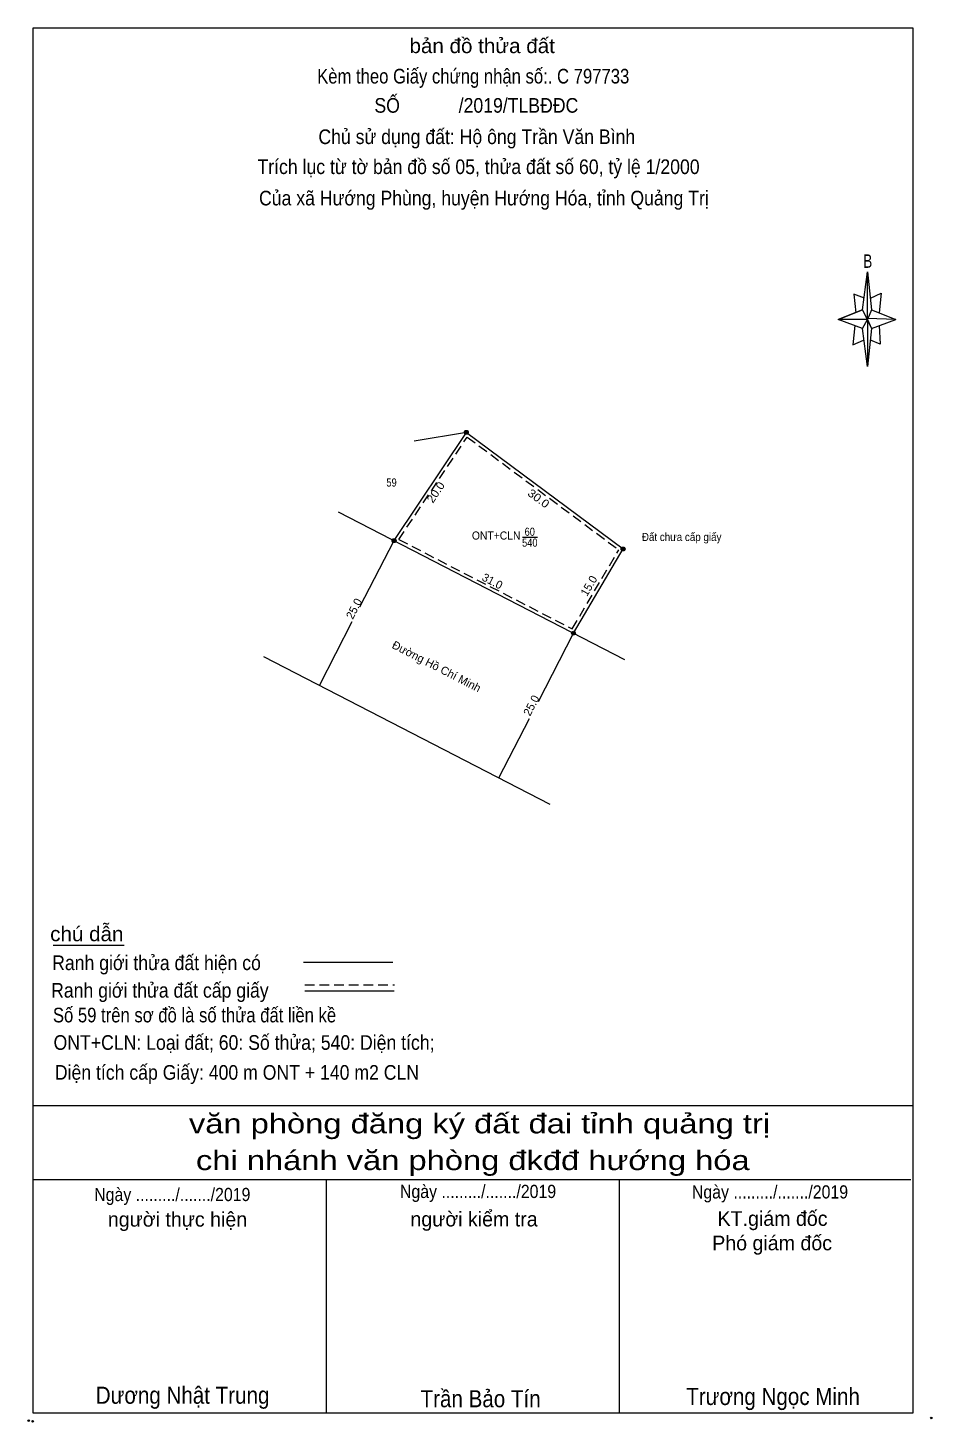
# Model space of a CAD drawing. Header units: metres. Extents: x 531777 to 533050, y 1848400 to 1849505.
# Drawn here: x 532772.6 to 533050.3, y 1849074.7 to 1849502.8 of the extents above; entities that cross this region are included whole.
import ezdxf
from ezdxf.enums import TextEntityAlignment as Align

# ---------------------------------------------------------------- set-up
doc = ezdxf.new("R2010")
doc.units = ezdxf.units.M
doc.header["$PDMODE"] = 32
doc.header["$PDSIZE"] = 0.5
doc.linetypes.add('MEDIUM_DASHED', pattern=[4.5, 3, -1.5])
doc.layers.add('2', color=7, linetype='Continuous', lineweight=13)
doc.layers.add('52', color=7, linetype='Continuous', lineweight=13)

msp = doc.modelspace()

# ---------------------------------------------------------------- hatches: boundary and pattern name
at = {"layer": '52'}
for points in [[(532907.86, 1849378.62, 1), (532906.66, 1849378.62, 1)], [(532885.66, 1849345.36, 1), (532884.46, 1849345.36, 1)], [(532955.98, 1849342.8, 1), (532954.78, 1849342.8, 1)], [(532940.76, 1849316.94, 1), (532939.56, 1849316.94, 1)]]:
    msp.add_hatch(color=256, dxfattribs=at).paths.add_polyline_path(points)

# ---------------------------------------------------------------- linework, layer by layer
at = {"layer": '2'}
for p, q in [((533028.91, 1849416.25), (533030.41, 1849427.95)), ((533031.61, 1849416.25), (533039.11, 1849413.25)), ((533028.91, 1849410.55), (533021.41, 1849413.25)), ((533031.61, 1849410.55), (533030.41, 1849398.85)), ((533034.01, 1849411.45), (533034.31, 1849405.75)), ((533034.31, 1849405.75), (533031.31, 1849406.95)), ((532780.43, 1849221.13), (532802.15, 1849221.13)), ((532857.23, 1849215.91), (532884.65, 1849215.91)), ((532857.65, 1849207.12), (532885.07, 1849207.12)), ((532774.31, 1849171.93), (533044.31, 1849171.93)), ((532774.31, 1849149.13), (533043.71, 1849149.13)), ((532774.31, 1849149.13), (533043.71, 1849149.13)), ((532774.31, 1849149.13), (533043.71, 1849149.13)), ((532864.31, 1849077.43), (532864.31, 1849149.13)), ((532954.31, 1849077.43), (532954.31, 1849149.13))]:
    msp.add_line(p, q, dxfattribs=at)
at = {"layer": '2', "linetype": 'MEDIUM_DASHED'}
msp.add_line((532857.65, 1849208.98), (532885.25, 1849208.98), dxfattribs=at)
at = {"layer": '2'}
for points in [[(532774.31, 1849502.83), (533044.31, 1849502.83), (533044.31, 1849077.43), (532774.31, 1849077.43)], [(533030.41, 1849427.95), (533031.61, 1849416.25), (533030.41, 1849413.25)], [(533030.41, 1849413.25), (533021.41, 1849413.25), (533028.91, 1849416.25), (533031.61, 1849410.55), (533039.11, 1849413.25), (533030.41, 1849413.55)], [(533030.41, 1849413.25), (533030.41, 1849398.85), (533028.91, 1849410.55)]]:
    msp.add_lwpolyline(points, close=True, dxfattribs=at)
for points in [[(533029.51, 1849419.85), (533026.21, 1849421.05), (533026.81, 1849415.35)], [(533031.31, 1849419.85), (533034.61, 1849421.35), (533034.01, 1849415.35)], [(533030.41, 1849413.25), (533028.91, 1849416.25), (533021.41, 1849413.25)], [(533030.41, 1849413.25), (533031.61, 1849410.55), (533039.11, 1849413.25)], [(533026.51, 1849411.45), (533025.91, 1849405.45), (533029.21, 1849406.95)], [(533044.31, 1849077.43), (532774.31, 1849077.43), (532774.31, 1849149.13)]]:
    msp.add_lwpolyline(points, dxfattribs=at)
for p in [(532772.89, 1849075.12), (532774.09, 1849074.91), (533050.01, 1849075.93)]:
    msp.add_point(p, dxfattribs=at)
at = {"layer": '52'}
for p, q in [((532885.06, 1849345.36), (532907.26, 1849378.62)), ((532907.26, 1849378.62), (532891.28, 1849375.86)), ((532907.26, 1849378.62), (532955.38, 1849342.8)), ((532867.88, 1849354.22), (532955.84, 1849308.84)), ((532874.6, 1849325.08), (532885.06, 1849345.36)), ((532924.54, 1849346.48), (532929.08, 1849346.48)), ((532940.16, 1849316.94), (532955.38, 1849342.8)), ((532862.13, 1849300.92), (532872.24, 1849320.51)), ((532929.36, 1849296.01), (532940.16, 1849316.93)), ((532844.96, 1849309.78), (532932.92, 1849264.4)), ((532917.23, 1849272.49), (532926.62, 1849290.69))]:
    msp.add_line(p, q, dxfattribs=at)
at = {"layer": '52', "linetype": 'MEDIUM_DASHED'}
for p, q in [((532886.52, 1849345.72), (532907.52, 1849377.18)), ((532907.52, 1849377.18), (532954.06, 1849342.54))]:
    msp.add_line(p, q, dxfattribs=at)
msp.add_lwpolyline([(532886.52, 1849345.72), (532939.78, 1849318.26), (532954.06, 1849342.54)], dxfattribs=at)
at = {"layer": '52'}
for centre in [(532907.26, 1849378.62), (532885.06, 1849345.36), (532955.38, 1849342.8), (532940.16, 1849316.94)]:
    msp.add_circle(centre, 0.6, dxfattribs=at)

# ---------------------------------------------------------------- texts
at = {"layer": '2'}
for s, height, width, p in [('bản đồ thửa đất', 4.5, 1.05, (532912.125, 1849495.08)), ('Kèm theo Giấy chứng nhận số:. C 797733', 4.5, 0.85, (532909.365, 1849485.75)), ('SỐ            /2019/TLBĐĐC', 4.5, 0.9, (532910.33, 1849476.78)), ('Chủ sử dụng đất: Hộ ông Trần Văn Bình', 4.5, 0.9, (532910.47, 1849467.15)), ('Trích lục từ tờ bản đồ số 05, thửa đất số 60, tỷ lệ 1/2000 ', 4.5, 0.9, (532911.755, 1849457.94)), ('Của xã Hướng Phùng, huyện Hướng Hóa, tỉnh Quảng Trị', 4.5, 0.9, (532912.655, 1849448.31)), ('B', 4.133, 0.75, (533030.5, 1849429.14)), ('văn phòng đăng ký đất đai tỉnh quảng trị', 6, 1.25, (532911.3, 1849163.34)), ('chi nhánh văn phòng đkđđ hướng hóa', 6, 1.25, (532909.245, 1849152.06)), ('Ngày ........./......./2019', 4.05, 0.9, (532816.98, 1849142.54)), ('Ngày ........./......./2019', 4.05, 0.9, (532910.85, 1849143.48)), ('Ngày ........./......./2019', 4.05, 0.9, (533000.49, 1849143.33)), ('Dương Nhật Trung', 5.25, 0.9, (532820.14, 1849080.3)), ('Trần Bảo Tín', 5.25, 0.9, (532911.64, 1849079.22)), ('Trương Ngọc Minh', 5.25, 0.9, (533001.43, 1849079.91))]:
    msp.add_text(s, height=height, dxfattribs=dict(at, width=width)).set_placement(p, align=Align.CENTER)
for s, width, p in [('chú dẫn', 1.05, (532779.49, 1849222.35)), ('Ranh giới thửa đất hiện có ', 0.9, (532780.09, 1849213.47)), ('Ranh giới thửa đất cấp giấy', 0.9, (532779.77, 1849205.01)), ('Số 59 trên sơ đồ là số thửa đất liền kề', 0.85, (532780.32, 1849197.42)), ('ONT+CLN: Loại đất; 60: Số thửa; 540: Diện tích;', 0.9, (532780.52, 1849188.99)), ('Diện tích cấp Giấy: 400 m ONT + 140 m2 CLN', 0.9, (532780.92, 1849179.81))]:
    msp.add_text(s, height=4.5, dxfattribs=dict(at, width=width)).set_placement(p)
for s, p in [('người thực hiện', (532818.575, 1849134.69)), ('người kiểm tra', (532909.62, 1849134.75)), ('KT.giám đốc', (533001.27, 1849134.93)), ('Phó giám đốc', (533001.14, 1849127.42))]:
    msp.add_text(s, height=4.5, dxfattribs=at).set_placement(p, align=Align.CENTER)
at = {"layer": '52'}
for s, width, p in [('59', 0.85, (532884.295, 1849361.97)), ('ONT+CLN', 0.95, (532916.42, 1849345.68)), ('60', 0.85, (532926.73, 1849346.84)), ('Đất chưa cấp giấy', 0.9, (532973.36, 1849345.24)), ('540', 0.85, (532926.74, 1849343.5))]:
    msp.add_text(s, height=2.5, dxfattribs=dict(at, width=width)).set_placement(p, align=Align.CENTER)
for s, rotation, width, p in [('20.0', 56.278, 1.05, (532898.903, 1849359.531)), ('30.0', 323.336, 1.1, (532928.699, 1849357.308))]:
    msp.add_text(s, height=2.5, rotation=rotation, dxfattribs=dict(at, width=width)).set_placement(p, align=Align.CENTER)
for s, rotation, p in [('31.0', 332.716, (532914.672, 1849331.795)), ('15.0', 59.521, (532945.959, 1849330.856)), ('25.0', 62.707, (532873.885, 1849323.902)), ('Đường Hồ Chí Minh', 332.716, (532897.537, 1849305.613)), ('25.0', 62.707, (532928.315, 1849294.182))]:
    msp.add_text(s, height=2.5, rotation=rotation, dxfattribs=at).set_placement(p, align=Align.CENTER)

doc.saveas('drawing.dxf')
